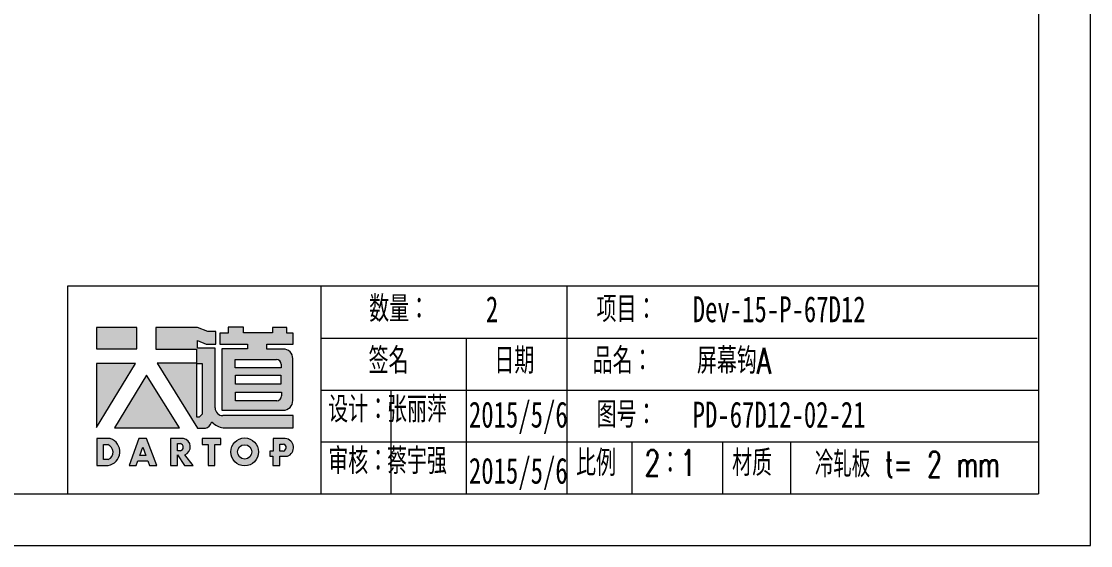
# Model space of a CAD drawing. Header units: millimetres. Extents: x 0 to 210, y 0 to 149.
# Drawn here: x 107 to 210, y 0.1 to 50.6 of the extents above; entities that cross this region are included whole.
import ezdxf

# ---------------------------------------------------------------- set-up
doc = ezdxf.new("R2010")
doc.units = ezdxf.units.MM
doc.header["$LTSCALE"] = 0.5
doc.layers.add('A-TITLEBLOCK', color=7, linetype='Continuous', lineweight=15)
doc.styles.add('SLDTEXTSTYLE0', font='TXT', dxfattribs={"width": 0.7, "bigfont": 'bigfont'})
doc.styles.add('SLDTEXTSTYLE1', font='TXT', dxfattribs={"width": 0.7})
doc.styles.add('SLDTEXTSTYLE2', font='TXT', dxfattribs={"width": 0.6454545454545455, "bigfont": 'bigfont'})

# ---------------------------------------------------------------- blocks, each defined once
blk = doc.blocks.new('块1')
at = {"linetype": 'Continuous'}
for color, points in [(12, [(3.864911384253101, 11.24338869249128), (3.864911384253101, 13.2805911204909), (-0.03430541103638385, 13.2805911204909), (-0.03430541103638385, 11.24338869249128)]), (12, [(-0.02385985326791573, 3.673651004401711), (3.739381434596872, 9.818017242690932), (-0.02385985326791573, 9.818017242690932)]), (12, [(7.970382133446837, 3.632722141401579), (4.782562804873742, 8.702983344207029), (1.706254387914912, 3.632722141401579)]), (8, [(11.94784898502452, 2.031856293554283), (11.94784898502452, 2.595302375570735), (10.16761439181468, 2.595302375570735), (10.16761439181468, 2.030507862020247), (10.7230615122623, 2.030507862020247), (10.7230615122623, -0.004751238172960405), (11.38809536261659, -0.004751238172960405), (11.38809536261659, 2.031856293554283)])]:
    blk.add_hatch(color=color, dxfattribs=at).paths.add_polyline_path(points, flags=0)
h = blk.add_hatch(color=12, dxfattribs=at)
edge = h.paths.add_edge_path(flags=0)
edge.add_line((9.691974998447762, 11.28031192064697), (9.691974998447762, 12.04249301475527))
edge.add_line((9.691974998447762, 12.04249301475527), (10.55254236165795, 11.67072250918039))
edge.add_line((10.55254236165795, 11.67072250918039), (11.48293003269457, 11.67072250918039))
edge.add_line((11.48293003269457, 11.67072250918039), (11.48293003269457, 12.90211811699663))
edge.add_line((11.48293003269457, 12.90211811699663), (10.71536478549415, 12.90211811699663))
edge.add_line((10.71536478549415, 12.90211811699663), (9.715248434288227, 13.29708957688752))
edge.add_line((9.715248434288227, 13.29708957688752), (5.707361186248012, 13.29708957688752))
edge.add_line((5.707361186248012, 13.29708957688752), (5.707361186248012, 11.21451639378658))
edge.add_line((5.707361186248012, 11.21451639378658), (9.606944492321302, 11.21451639378658))
edge.add_line((9.606944492321302, 11.21451639378658), (9.606944492321302, 11.17239773826479))
edge.add_line((9.606944492321302, 11.17239773826479), (9.606944492321302, 9.841337176259287))
edge.add_line((9.606944492321302, 9.841337176259287), (5.825469292186026, 9.841337176259287))
edge.add_line((5.825469292186026, 9.841337176259287), (9.714973551250784, 3.581838680902813))
edge.add_line((9.714973551250784, 3.581838680902812), (10.48517496258944, 3.581838680902812))
edge.add_arc((10.31522661732545, 4.31907379161716), 0.7565699230923236, 282.9811251691751, 345.4172256101924)
edge.add_line((11.04742357209487, 4.128585818363423), (11.04742357209485, 4.157420646706384))
edge.add_line((11.04742357209485, 4.157420646706384), (11.11534877676687, 4.157420646706384))
edge.add_arc((12.5686266559718, 5.701533391065622), 2.120448245413953, 226.7357971412295, 259.3209385163939)
edge.add_line((12.17569166934852, 3.617810075035764), (18.93436952156749, 3.617810075035741))
edge.add_line((18.93436952156749, 3.617810075035741), (18.93436952156749, 4.804945400769148))
edge.add_line((18.93436952156749, 4.804945400769148), (12.14690706102231, 4.804945400769217))
edge.add_arc((12.14690706101288, 5.544240398909942), 0.73929499814069, 180.0000000007004, 270.0000000007314, ccw=False)
edge.add_line((11.40761206287219, 5.544240398900905), (11.40761206287222, 11.28031192064697))
edge.add_line((11.40761206287222, 11.28031192064697), (9.691974998447762, 11.28031192064697))
edge = h.paths.add_edge_path(flags=0)
edge.add_line((9.854613601073483, 4.661059824254042), (9.644511849537325, 4.661059824254042))
edge.add_line((9.644511849537325, 4.661059824254042), (9.646252775885408, 9.814725483353753))
edge.add_line((9.646252775885408, 9.814725483353753), (10.14177538027511, 9.814646163856658))
edge.add_line((10.14177538027511, 9.814646163856658), (10.14177538027511, 4.956400355861728))
edge.add_arc((9.174553373631573, 5.609562428599832), 1.167107151635652, 305.6398792732127, 325.968963113898, ccw=False)
h = blk.add_hatch(color=12, dxfattribs=at)
edge = h.paths.add_edge_path(flags=0)
edge.add_line((18.92273280360576, 11.67135706519118), (18.92273280360576, 12.72971717953349))
edge.add_line((18.92273280360576, 12.72971717953349), (18.32138020505463, 12.72971717953349))
edge.add_line((18.32138020505463, 12.72971717953349), (18.32138020505463, 13.30176942750185))
edge.add_line((18.32138020505463, 13.30176942750185), (16.9468730696456, 13.30176942750185))
edge.add_line((16.9468730696456, 13.30176942750185), (16.9468730696456, 12.75831185998254))
edge.add_line((16.9468730696456, 12.75831185998254), (14.14068311369998, 12.75831185998254))
edge.add_line((14.14068311369998, 12.75831185998254), (14.14068311369998, 13.33036410794854))
edge.add_line((14.14068311369998, 13.33036410794854), (12.67097479750951, 13.33036410794854))
edge.add_line((12.67097479750951, 13.33036410794854), (12.67097479750951, 12.74772270647952))
edge.add_line((12.67097479750951, 12.74772270647952), (11.85887848785727, 12.74772270647952))
edge.add_line((11.85887848785727, 12.74772270647952), (11.85887848785727, 11.69313026847669))
edge.add_line((11.85887848785727, 11.69313026847669), (14.53880547253769, 11.69313026847669))
edge.add_line((14.53880547253769, 11.69313026847669), (14.53880547253769, 11.22669193733156))
edge.add_line((14.53880547253769, 11.22669193733156), (12.04158412272832, 11.22669193733156))
edge.add_line((12.04158412272832, 11.22669193733156), (12.04158412272832, 5.321275698636857))
edge.add_line((12.04158412272832, 5.321275698636857), (17.96993458560694, 5.321275698636857))
edge.add_arc((17.9699345856161, 6.245394446291773), 0.9241187476549413, 269.9999999994329, 359.9999999994308)
edge.add_line((18.89405333327104, 6.245394446282578), (18.89405333327107, 10.28956479136439))
edge.add_arc((17.96993458561152, 10.28956479135983), 0.9241187476595556, 2.828264897405108e-10, 90.00000000028393)
edge.add_line((17.96993458560694, 11.21368353901939), (16.40278778403414, 11.2136835390194))
edge.add_line((16.40278778403414, 11.2136835390194), (16.40278778403414, 11.67135706519118))
edge.add_line((16.40278778403414, 11.67135706519118), (18.92273280360576, 11.67135706519118))
h.paths.add_polyline_path([(13.36752857684512, 7.838400773096745), (13.36752857684512, 8.69651880479648), (17.74861544918635, 8.69651880479648), (17.74861544918635, 7.838400773096745)], flags=0)
edge = h.paths.add_edge_path(flags=0)
edge.add_line((13.33884910658065, 10.21255244531596), (17.31523554557823, 10.21255244531596))
edge.add_arc((17.31523554556227, 9.750493071507822), 0.462059373808164, -1.9737740331038367e-09, 89.99999999802071, ccw=False)
edge.add_line((17.77729491937047, 9.750493071491912), (17.77729491937047, 9.411623774518649))
edge.add_line((17.77729491937047, 9.411623774518649), (13.33884910658065, 9.411623774518649))
edge.add_line((13.33884910658065, 9.411623774518649), (13.33884910658065, 10.21255244531596))
edge = h.paths.add_edge_path(flags=0)
edge.add_line((13.36752857684512, 6.236583091226654), (13.36752857684512, 7.066106442486452))
edge.add_line((13.36752857684512, 7.066106442486452), (17.80588276197559, 7.066106442486452))
edge.add_line((17.80588276197559, 7.066106442486452), (17.80588276197559, 6.698642465049212))
edge.add_arc((17.34382338816462, 6.698642465037589), 0.4620593738109521, -89.99999999855493, 1.440412233932875e-09, ccw=False)
edge.add_line((17.34382338817628, 6.236583091226637), (13.36752857684512, 6.236583091226654))
h = blk.add_hatch(color=8, dxfattribs=at)
edge = h.paths.add_edge_path(flags=0)
edge.add_arc((0.8907678533005282, 1.318337713897282), 1.330525839164979, 278.6604405932824, 432.3203452583787)
edge.add_line((1.294841578082462, 2.586021993844982), (0.003811712337375983, 2.586021993844982))
edge.add_line((0.003811712337375983, 2.586021993844982), (0.003811712337375983, 0.002982413269962958))
edge.add_line((0.003811712337375983, 0.002982413269962854), (1.091116154509436, 0.002982413269962854))
edge = h.paths.add_edge_path(flags=0)
edge.add_line((0.6588581432642183, 2.020354965782483), (1.060432201349049, 2.020354965782483))
edge.add_arc((0.7884197118354085, 1.284309647558925), 0.7846996272015349, -65.78573481728489, 69.71773257233048, ccw=False)
edge.add_line((1.110264354720975, 0.5686494413324706), (0.6588581432642183, 0.5686494413324706))
edge.add_line((0.6588581432642183, 0.5686494413324706), (0.6588581432642183, 2.020354965782483))
h = blk.add_hatch(color=8, dxfattribs=at)
h.paths.add_polyline_path([(5.786894030310964, -0.005385794184611415), (4.792275341108183, 2.607279620361488), (4.055497001353381, 2.607279620361488), (3.107974950352449, 0.0002062307009149631), (3.805903145190165, 0.0002062307009149631), (3.970099984457549, 0.462242329487615), (4.915606226069625, 0.462242329487615), (5.083376545671149, -0.005385794184611415)], flags=0)
h.paths.add_polyline_path([(4.14914051132817, 0.9602498223888367), (4.436668235474562, 1.779461638394841), (4.734916400664313, 0.9602498223888367)], flags=0)
h = blk.add_hatch(color=8, dxfattribs=at)
edge = h.paths.add_edge_path(flags=0)
edge.add_arc((8.19065512553169, 1.799331173623158), 0.8266266239124772, 290.6073250211866, 437.2124199352527)
edge.add_line((8.373618273928104, 2.605455271817605), (7.103858969669615, 2.605455271817605))
edge.add_line((7.103858969669615, 2.605455271817605), (7.103858969669615, -0.00122152033473899))
edge.add_line((7.103858969669615, -0.001221520334738869), (7.774848620576092, -0.001221520334738869))
edge.add_line((7.774848620576092, -0.001221520334738869), (7.774848620576092, 1.032152950896504))
edge.add_line((7.774848620576092, 1.032152950896504), (8.464530322422005, -0.01054156181724575))
edge.add_line((8.464530322422005, -0.0105415618172457), (9.275343844151823, -0.0105415618172457))
edge.add_line((9.275343844151823, -0.0105415618172457), (8.481595720545107, 1.025596629005832))
edge = h.paths.add_edge_path(flags=0)
edge.add_arc((7.98797465198628, 1.760742235935877), 0.3511384235190945, -77.47302943994771, 76.71957553051169, ccw=False)
edge.add_line((8.064136280020952, 1.417963008317599), (7.768709564700494, 1.417963008317597))
edge.add_line((7.768709564700494, 1.417963008317597), (7.768709564700494, 2.102490310031068))
edge.add_line((7.768709564700494, 2.102490310031068), (8.068637197964579, 2.102490310031068))
h = blk.add_hatch(color=8, dxfattribs=at)
edge = h.paths.add_edge_path(flags=0)
edge.add_arc((14.25393495162486, 1.311476576962944), 1.338318296392606, 0, 360)
edge = h.paths.add_edge_path(flags=0)
edge.add_arc((14.25393495162486, 1.311476576962944), 0.6875414427692794, 0, 360)
h = blk.add_hatch(color=8, dxfattribs=at)
edge = h.paths.add_edge_path(flags=0)
edge.add_arc((18.08673706313665, 1.723667524713854), 0.8786258111376346, 288.8958684179252, 445.2442177897109)
edge.add_line((18.15958285641788, 2.599268350660529), (18.12117367946142, 2.599268350660529))
edge.add_line((18.12117367946142, 2.599268350660529), (16.98920506732323, 2.599268350660529))
edge.add_line((16.98920506732323, 2.599268350660529), (16.98920506732323, 1.382745149460132))
edge.add_line((16.98920506732323, 1.382745149460132), (16.68884946503463, 1.382745149460132))
edge.add_line((16.68884946503463, 1.382745149460132), (16.68884946503463, 0.8889415901437063))
edge.add_line((16.68884946503463, 0.8889415901437063), (16.9843487992099, 0.8889415901437063))
edge.add_line((16.9843487992099, 0.8889415901437063), (16.9843487992099, 0.003339351019693071))
edge.add_line((16.9843487992099, 0.003339351019693122), (17.64516777525268, 0.003339351019693122))
edge.add_line((17.64516777525268, 0.003339351019693122), (17.64516777525268, 0.8923919884871968))
edge.add_line((17.64516777525268, 0.8923919884871968), (18.37127932514415, 0.8923919884871968))
edge = h.paths.add_edge_path(flags=0)
edge.add_arc((17.90600297303263, 1.731202188104179), 0.351531887461637, -79.01085638112971, 72.55127628001378, ccw=False)
edge.add_line((17.97301303377721, 1.386116228289312), (17.63536361136639, 1.386116228289306))
edge.add_line((17.63536361136639, 1.386116228289306), (17.63536361136639, 2.066558575653326))
edge.add_line((17.63536361136639, 2.066558575653326), (18.0114105687377, 2.066558575653326))
at = {"layer": 'A-TITLEBLOCK'}
for p, q in [((3.864911384253101, 13.2805911204909), (-0.03430541103638385, 13.2805911204909)), ((-0.03430541103638385, 13.2805911204909), (-0.03430541103638385, 11.24338869249128)), ((3.864911384253101, 11.24338869249128), (3.864911384253101, 13.2805911204909)), ((9.715248434288227, 13.29708957688752), (5.707361186248012, 13.29708957688752)), ((5.707361186248012, 13.29708957688752), (5.707361186248012, 11.21451639378658)), ((10.71536478549415, 12.90211811699663), (9.715248434288227, 13.29708957688752)), ((11.48293003269457, 12.90211811699663), (10.71536478549415, 12.90211811699663)), ((11.48293003269457, 11.67072250918039), (11.48293003269457, 12.90211811699663)), ((12.67097479750951, 12.74772270647952), (11.85887848785727, 12.74772270647952)), ((11.85887848785727, 12.74772270647952), (11.85887848785727, 11.69313026847669)), ((14.14068311369998, 13.33036410794854), (12.67097479750951, 13.33036410794854)), ((12.67097479750951, 13.33036410794854), (12.67097479750951, 12.74772270647952)), ((14.14068311369998, 12.75831185998254), (14.14068311369998, 13.33036410794854)), ((16.9468730696456, 12.75831185998254), (14.14068311369998, 12.75831185998254)), ((18.32138020505463, 13.30176942750185), (16.9468730696456, 13.30176942750185)), ((16.9468730696456, 13.30176942750185), (16.9468730696456, 12.75831185998254)), ((18.32138020505463, 12.72971717953349), (18.32138020505463, 13.30176942750185)), ((18.92273280360576, 12.72971717953349), (18.32138020505463, 12.72971717953349)), ((18.92273280360576, 11.67135706519118), (18.92273280360576, 12.72971717953349)), ((9.691974998447762, 12.04249301475527), (10.55254236165795, 11.67072250918039)), ((9.691974998447762, 11.28031192064697), (9.691974998447762, 12.04249301475527)), ((10.55254236165795, 11.67072250918039), (11.48293003269457, 11.67072250918039)), ((11.85887848785727, 11.69313026847669), (14.53880547253769, 11.69313026847669)), ((14.53880547253769, 11.69313026847669), (14.53880547253769, 11.22669193733156)), ((16.40278778403414, 11.2136835390194), (16.40278778403414, 11.67135706519118)), ((16.40278778403414, 11.67135706519118), (18.92273280360576, 11.67135706519118)), ((-0.03430541103638385, 11.24338869249128), (3.864911384253101, 11.24338869249128)), ((5.707361186248012, 11.21451639378658), (9.606944492321302, 11.21451639378658)), ((9.606944492321302, 11.21451639378658), (9.606944492321302, 11.17239773826479)), ((9.606944492321302, 11.17239773826479), (9.606944492321302, 9.841337176259287)), ((11.40761206287222, 11.28031192064697), (9.691974998447762, 11.28031192064697)), ((11.40761206287222, 5.544240398900905), (11.40761206287222, 11.28031192064697)), ((14.53880547253769, 11.22669193733156), (12.04158412272832, 11.22669193733156)), ((12.04158412272832, 11.22669193733156), (12.04158412272832, 5.321275698636857)), ((17.96993458560694, 11.2136835390194), (16.40278778403414, 11.2136835390194)), ((3.739381434596872, 9.818017242690932), (-0.02385985326791573, 9.818017242690932)), ((-0.02385985326791573, 9.818017242690932), (-0.02385985326791573, 3.673651004401711)), ((-0.02385985326791573, 3.673651004401711), (3.739381434596872, 9.818017242690932)), ((9.606944492321302, 9.841337176259287), (5.825469292186026, 9.841337176259287)), ((5.825469292186026, 9.841337176259287), (9.714973551250784, 3.581838680902812)), ((9.644511849537325, 4.661059824254042), (9.646252775885408, 9.814725483353753)), ((9.646252775885408, 9.814725483353753), (10.14177538027511, 9.814646163856658)), ((10.14177538027511, 9.814646163856658), (10.14177538027511, 4.956400355861728)), ((13.33884910658065, 9.411623774518649), (13.33884910658065, 10.21255244531596)), ((13.33884910658065, 10.21255244531596), (17.31523554557823, 10.21255244531596)), ((17.77729491937047, 9.411623774518649), (13.33884910658065, 9.411623774518649)), ((17.77729491937047, 9.750493071491912), (17.77729491937047, 9.411623774518649)), ((18.89405333327107, 6.245394446282578), (18.89405333327107, 10.28956479136439)), ((4.782562804873742, 8.702983344207029), (1.706254387914912, 3.632722141401579)), ((7.970382133446837, 3.632722141401579), (4.782562804873742, 8.702983344207029)), ((13.36752857684512, 7.838400773096745), (13.36752857684512, 8.69651880479648)), ((13.36752857684512, 8.69651880479648), (17.74861544918635, 8.69651880479648)), ((17.74861544918635, 8.69651880479648), (17.74861544918635, 7.838400773096745)), ((17.74861544918635, 7.838400773096745), (13.36752857684512, 7.838400773096745)), ((13.36752857684512, 6.236583091226654), (13.36752857684512, 7.066106442486452)), ((13.36752857684512, 7.066106442486452), (17.80588276197559, 7.066106442486452)), ((17.34382338817628, 6.236583091226654), (13.36752857684512, 6.236583091226654)), ((17.80588276197559, 7.066106442486452), (17.80588276197559, 6.698642465049212)), ((12.04158412272832, 5.321275698636857), (17.96993458560694, 5.321275698636857)), ((9.854613601073483, 4.661059824254042), (9.644511849537325, 4.661059824254042)), ((11.04742357209485, 4.12858581836343), (11.04742357209485, 4.157420646706384)), ((11.04742357209485, 4.157420646706384), (11.11534877676687, 4.157420646706384)), ((18.93436952156749, 4.804945400769148), (12.14690706102231, 4.804945400769217)), ((18.93436952156749, 3.617810075035741), (18.93436952156749, 4.804945400769148)), ((1.706254387914912, 3.632722141401579), (7.970382133446837, 3.632722141401579)), ((9.714973551250784, 3.581838680902812), (10.48517496258944, 3.581838680902812)), ((12.17569166934851, 3.617810075035741), (18.93436952156749, 3.617810075035741)), ((1.294841578082462, 2.586021993844982), (0.003811712337375983, 2.586021993844982)), ((0.003811712337375983, 2.586021993844982), (0.003811712337375983, 0.002982413269962854)), ((4.055497001353381, 2.607279620361488), (3.107974950352449, 0.0002062307009149631)), ((4.792275341108183, 2.607279620361488), (4.055497001353381, 2.607279620361488)), ((5.786894030310964, -0.005385794184611415), (4.792275341108183, 2.607279620361488)), ((8.373618273928104, 2.605455271817605), (7.103858969669615, 2.605455271817605)), ((7.103858969669615, 2.605455271817605), (7.103858969669615, -0.001221520334738869)), ((7.768709564700494, 1.417963008317597), (7.768709564700494, 2.102490310031068)), ((7.768709564700494, 2.102490310031068), (8.068637197964579, 2.102490310031068)), ((11.94784898502452, 2.595302375570735), (10.16761439181468, 2.595302375570735)), ((10.16761439181468, 2.595302375570735), (10.16761439181468, 2.030507862020247)), ((11.94784898502452, 2.031856293554283), (11.94784898502452, 2.595302375570735)), ((18.12117367946142, 2.599268350660529), (16.98920506732323, 2.599268350660529)), ((16.98920506732323, 2.599268350660529), (16.98920506732323, 1.382745149460132)), ((17.63536361136639, 1.386116228289306), (17.63536361136639, 2.066558575653326)), ((17.63536361136639, 2.066558575653326), (18.0114105687377, 2.066558575653326)), ((18.15958285641788, 2.599268350660529), (18.12117367946142, 2.599268350660529)), ((0.6588581432642183, 0.5686494413324706), (0.6588581432642183, 2.020354965782483)), ((0.6588581432642183, 2.020354965782483), (1.060432201349049, 2.020354965782483)), ((4.14914051132817, 0.9602498223888367), (4.436668235474562, 1.779461638394841)), ((4.436668235474562, 1.779461638394841), (4.734916400664313, 0.9602498223888367)), ((8.064136280020952, 1.417963008317597), (7.768709564700494, 1.417963008317597)), ((7.774848620576092, -0.001221520334738869), (7.774848620576092, 1.032152950896504)), ((7.774848620576092, 1.032152950896504), (8.464530322422005, -0.0105415618172457)), ((10.16761439181468, 2.030507862020247), (10.7230615122623, 2.030507862020247)), ((10.7230615122623, 2.030507862020247), (10.7230615122623, -0.004751238172960405)), ((11.38809536261659, -0.004751238172960405), (11.38809536261659, 2.031856293554283)), ((11.38809536261659, 2.031856293554283), (11.94784898502452, 2.031856293554283)), ((16.98920506732323, 1.382745149460132), (16.68884946503463, 1.382745149460132)), ((16.68884946503463, 1.382745149460132), (16.68884946503463, 0.8889415901437063)), ((17.97301303377721, 1.386116228289306), (17.63536361136639, 1.386116228289306)), ((0.003811712337375983, 0.002982413269962854), (1.091116154509436, 0.002982413269962854)), ((1.110264354720975, 0.5686494413324706), (0.6588581432642183, 0.5686494413324706)), ((3.107974950352449, 0.0002062307009149631), (3.805903145190165, 0.0002062307009149631)), ((3.805903145190165, 0.0002062307009149631), (3.970099984457549, 0.462242329487615)), ((3.970099984457549, 0.462242329487615), (4.915606226069625, 0.462242329487615)), ((4.734916400664313, 0.9602498223888367), (4.14914051132817, 0.9602498223888367)), ((4.915606226069625, 0.462242329487615), (5.083376545671149, -0.005385794184611415)), ((9.275343844151823, -0.0105415618172457), (8.481595720545107, 1.025596629005832)), ((16.68884946503463, 0.8889415901437063), (16.9843487992099, 0.8889415901437063)), ((16.9843487992099, 0.8889415901437063), (16.9843487992099, 0.003339351019693122)), ((16.9843487992099, 0.003339351019693122), (17.64516777525268, 0.003339351019693122)), ((17.64516777525268, 0.003339351019693122), (17.64516777525268, 0.8923919884871968)), ((17.64516777525268, 0.8923919884871968), (18.37127932514415, 0.8923919884871968)), ((5.083376545671149, -0.005385794184611415), (5.786894030310964, -0.005385794184611415)), ((7.103858969669615, -0.001221520334738869), (7.774848620576092, -0.001221520334738869)), ((8.464530322422005, -0.0105415618172457), (9.275343844151823, -0.0105415618172457)), ((10.7230615122623, -0.004751238172960405), (11.38809536261659, -0.004751238172960405))]:
    blk.add_line(p, q, dxfattribs=at)
for radius in [1.338318296392606, 0.6875414427692803]:
    blk.add_circle((14.25393495162486, 1.311476576962944), radius, dxfattribs=at)
for centre, radius, start, end in [((17.96993458561152, 10.28956479135983), 0.9241187476595645, 2.828264897405108e-10, 90.00000000028393), ((17.31523554556227, 9.750493071507822), 0.4620593738081915, 359.9999999980279, 89.99999999802154), ((17.34382338816462, 6.698642465037589), 0.4620593738109697, 270.0000000014467, 1.44122564053541e-09), ((17.9699345856161, 6.245394446291773), 0.9241187476549655, 269.9999999994329, 359.9999999994308), ((12.14690706101288, 5.544240398909942), 0.7392949981407249, 180.0000000007012, 270.0000000007323), ((9.174553373631573, 5.609562428599832), 1.167107151635653, 305.6398792732136, 325.9689631138988), ((10.31522661732545, 4.31907379161716), 0.7565699230923493, 282.9811251691751, 345.4172256101924), ((12.5686266559718, 5.701533391065622), 2.120448245413977, 226.7357971412295, 259.3209385163939), ((0.8907678533005282, 1.318337713897282), 1.330525839164982, 278.6604405932824, 72.32034525837781), ((7.98797465198628, 1.760742235935877), 0.3511384235190965, 282.5269705600539, 76.71957553051254), ((8.19065512553169, 1.799331173623158), 0.8266266239124779, 290.6073250211866, 77.21241993525202), ((17.90600297303263, 1.731202188104179), 0.3515318874616424, 280.9891436188718, 72.55127628001459), ((18.08673706313665, 1.723667524713854), 0.8786258111376386, 288.8958684179252, 85.24421778971008), ((0.7884197118354085, 1.284309647558925), 0.7846996272015353, 294.2142651827166, 69.71773257233134)]:
    blk.add_arc(centre, radius, start, end, dxfattribs=at)

msp = doc.modelspace()

# ---------------------------------------------------------------- linework, layer by layer
at = {"layer": 'A-TITLEBLOCK', "linetype": 'Continuous'}
for p, q in [((210.0394217826767, 0.1073900783197187), (210.0394217826766, 148.6073900783198)), ((205.0317048859807, 143.5876351880282), (205.0317048859807, 5.087635188028155)), ((12.53170488598066, 5.087635188028155), (205.0317048859807, 5.087635188028155)), ((0.03942178267665047, 0.1073900783197315), (210.0394217826767, 0.1073900783197187))]:
    msp.add_line(p, q, dxfattribs=at)
at = {"layer": 'A-TITLEBLOCK'}
for p, q in [((205.0264030411215, 25.08763518802816), (111.4263692650125, 25.08763518802814)), ((111.4263692650125, 25.08763518802814), (111.4263692650125, 5.128193959846472)), ((135.8801186972369, 5.087635188028155), (135.8801186972369, 25.08763518802815)), ((159.5425952797991, 25.08763518802816), (159.5425952797991, 5.087635188028155)), ((135.8801186972369, 20.08763518802815), (204.8855356216334, 20.08763518802815)), ((149.8413351707264, 20.08763518802815), (149.8413351707264, 5.087635188028154)), ((135.8801186972369, 15.08763518802815), (205.0199429289081, 15.08763518802815)), ((142.5770399463602, 15.08763518802815), (142.5770399463602, 5.087635188028154)), ((135.8801186972369, 10.08763518802816), (205.0317048859807, 10.08763518802816)), ((165.865728742284, 5.087635188028155), (165.865728742284, 10.08763518802816)), ((174.5967547973369, 5.087635188028155), (174.5967547973369, 10.08763518802816)), ((181.1322287822912, 5.087635188028155), (181.1322287822912, 10.08763518802816))]:
    msp.add_line(p, q, dxfattribs=at)

# ---------------------------------------------------------------- block references
at = {"color": 7, "linetype": 'Continuous'}
msp.add_blockref('块1', (114.2496797711183, 7.819572233743376), dxfattribs=at)

# ---------------------------------------------------------------- texts
at = {"layer": 'A-TITLEBLOCK', "char_height": 2.5, "attachment_point": 1}
for s, insert, style in [('\\M+19094\\M+197CA\\M+18146', (140.5047133509556, 24.15004776580599), 'SLDTEXTSTYLE0'), ('2', (151.7545721989348, 24.11808787927131), 'SLDTEXTSTYLE1'), ('项\\M+196DA\\M+18146', (162.4197304060644, 24.11808782106366), 'SLDTEXTSTYLE0'), ('Dev-15-P-67D12', (171.6881182420382, 24.11808787927134), 'SLDTEXTSTYLE1'), ('签\\M+196BC', (140.4461271232295, 19.15744993601274), 'SLDTEXTSTYLE0'), ('\\M+193FA\\M+18AFA', (152.5710780385207, 19.15744993601274), 'SLDTEXTSTYLE0'), ('\\M+19569\\M+196BC\\M+18146', (162.046582675791, 19.15744993601276), 'SLDTEXTSTYLE0'), ('\\M+19BA0\\M+1968B钩A', (172.0934156829388, 19.15744999422042), 'SLDTEXTSTYLE0'), ('设计\\M+18146', (136.5537332405731, 14.46966147858553), 'SLDTEXTSTYLE0'), ('张丽\\M+1E4CA', (142.22470241265, 14.46966153679319), 'SLDTEXTSTYLE0'), ('2015/5/6', (150.1154730468862, 13.96966168766745), 'SLDTEXTSTYLE1'), ('图\\M+18D86\\M+18146', (162.4197304060644, 13.96966162945979), 'SLDTEXTSTYLE0'), ('PD-67D12-02-21', (171.68464627148, 13.96966168766745), 'SLDTEXTSTYLE1'), ('审\\M+18A6A\\M+18146', (136.5537332405731, 9.502761865269978), 'SLDTEXTSTYLE0'), ('\\M+1E4EF\\M+18946强', (142.22470241265, 9.50276192347764), 'SLDTEXTSTYLE0'), ('\\M+194E4\\M+197E1', (160.4454698287293, 9.313178465936925), 'SLDTEXTSTYLE0'), ('2\\M+181461', (167.0560236587599, 9.313178524144563), 'SLDTEXTSTYLE0'), ('\\M+18DDE质', (175.4818427303991, 9.313178465936922), 'SLDTEXTSTYLE0'), ('\\M+197E2轧\\M+194C2 t= 2 mm', (183.4655046574435, 9.180359925307116), 'SLDTEXTSTYLE2'), ('2015/5/6', (150.1154730468863, 8.563178634040655), 'SLDTEXTSTYLE1')]:
    msp.add_mtext(s, dxfattribs=dict(at, insert=insert, style=style))

doc.saveas('drawing.dxf')
